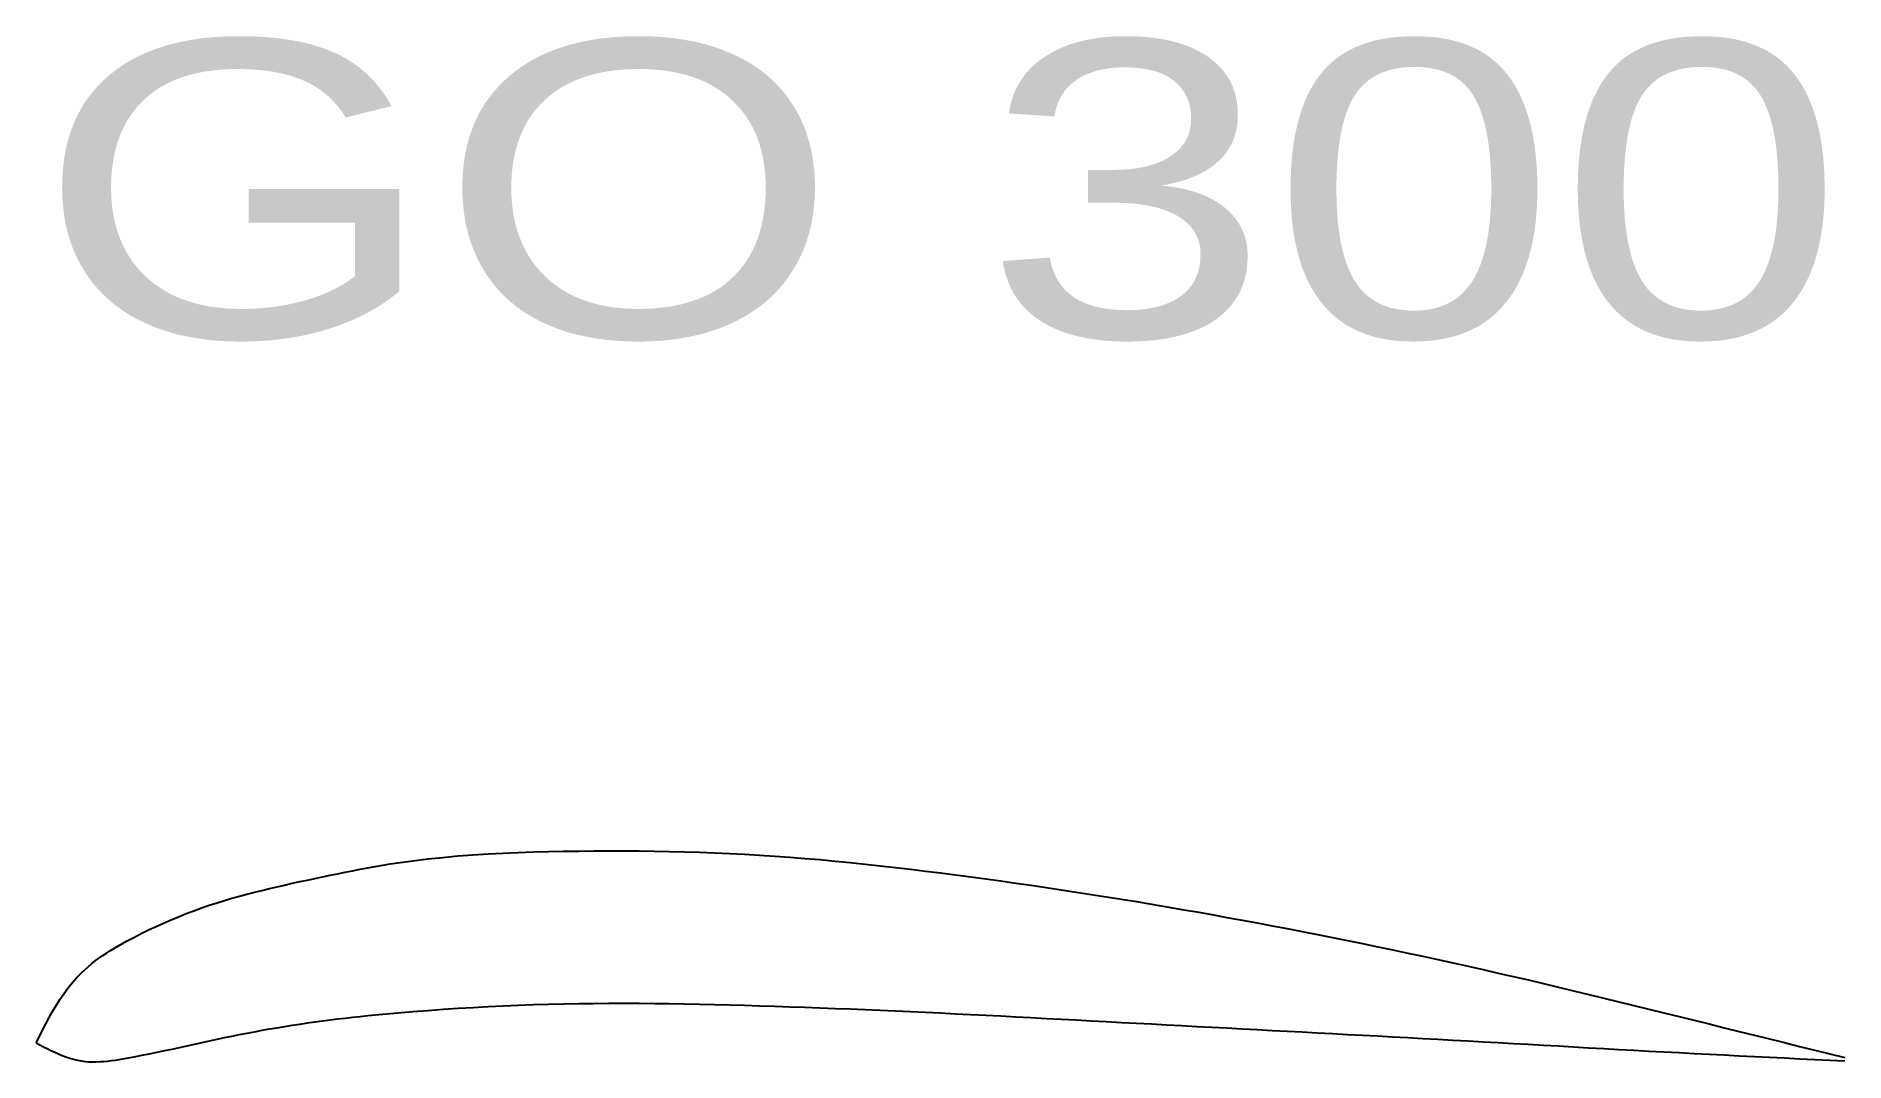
# Model space of a CAD drawing. Extents: x 0.04 to 8.04, y 0.27 to 4.81.
import ezdxf
from ezdxf.enums import TextEntityAlignment as Align

# ---------------------------------------------------------------- set-up
doc = ezdxf.new("R2010")
doc.units = 0
doc.layers.get('0').update_dxf_attribs({"linetype": 'CONTINUOUS'})

msp = doc.modelspace()

# ---------------------------------------------------------------- linework, layer by layer
at = {"color": 3, "linetype": 'CONTINUOUS'}
msp.add_lwpolyline([(0.0404, 0.3552), (0.0546, 0.3833), (0.0688, 0.4113), (0.0833, 0.4391), (0.0981, 0.4666), (0.1133, 0.4938), (0.1291, 0.5204), (0.1455, 0.5465), (0.1626, 0.5719), (0.1805, 0.5965), (0.1994, 0.6203), (0.2193, 0.6431), (0.2404, 0.6648), (0.255, 0.6785), (0.2701, 0.6918), (0.2857, 0.7046), (0.3017, 0.717), (0.3181, 0.729), (0.3349, 0.7406), (0.3519, 0.7519), (0.3692, 0.7628), (0.3868, 0.7735), (0.4045, 0.7839), (0.4224, 0.794), (0.4404, 0.804), (0.4726, 0.8213), (0.5051, 0.838), (0.5378, 0.8541), (0.5706, 0.8697), (0.6037, 0.8847), (0.6369, 0.8991), (0.6704, 0.913), (0.704, 0.9264), (0.7378, 0.9392), (0.7718, 0.9514), (0.806, 0.9632), (0.8404, 0.9744), (0.8731, 0.9845), (0.906, 0.9942), (0.9391, 1.0036), (0.9722, 1.0125), (1.0055, 1.0211), (1.0389, 1.0294), (1.0723, 1.0375), (1.1059, 1.0454), (1.1394, 1.053), (1.173, 1.0605), (1.2067, 1.0679), (1.2403, 1.0752), (1.2736, 1.0823), (1.3068, 1.0894), (1.3401, 1.0963), (1.3733, 1.1032), (1.4066, 1.1099), (1.4399, 1.1164), (1.4732, 1.1228), (1.5066, 1.129), (1.5399, 1.1349), (1.5734, 1.1406), (1.6068, 1.146), (1.6403, 1.1512), (1.7064, 1.1604), (1.7727, 1.1684), (1.839, 1.1754), (1.9056, 1.1814), (1.9722, 1.1865), (2.0389, 1.1908), (2.1057, 1.1943), (2.1726, 1.1971), (2.2395, 1.1993), (2.3064, 1.201), (2.3733, 1.2023), (2.4403, 1.2032), (2.5071, 1.2037), (2.5738, 1.204), (2.6406, 1.2039), (2.7073, 1.2035), (2.774, 1.2028), (2.8407, 1.2016), (2.9073, 1.2), (2.974, 1.1981), (3.0406, 1.1956), (3.1072, 1.1928), (3.1737, 1.1894), (3.2402, 1.1856), (3.3071, 1.1812), (3.3738, 1.1763), (3.4406, 1.171), (3.5073, 1.1652), (3.5741, 1.159), (3.6407, 1.1524), (3.7074, 1.1455), (3.774, 1.1382), (3.8406, 1.1307), (3.9072, 1.1228), (3.9737, 1.1147), (4.0402, 1.1064), (4.107, 1.0978), (4.1738, 1.089), (4.2406, 1.08), (4.3074, 1.0708), (4.3741, 1.0614), (4.4407, 1.0519), (4.5074, 1.0421), (4.574, 1.0321), (4.6406, 1.022), (4.7071, 1.0116), (4.7737, 1.0011), (4.8402, 0.9904), (4.907, 0.9794), (4.9738, 0.9682), (5.0406, 0.9569), (5.1073, 0.9454), (5.174, 0.9337), (5.2407, 0.9219), (5.3073, 0.9098), (5.3739, 0.8976), (5.4405, 0.8852), (5.5071, 0.8727), (5.5736, 0.86), (5.6401, 0.8472), (5.707, 0.8341), (5.7738, 0.8208), (5.8406, 0.8074), (5.9073, 0.7939), (5.9741, 0.7801), (6.0408, 0.7662), (6.1074, 0.7522), (6.174, 0.7379), (6.2406, 0.7235), (6.3071, 0.7089), (6.3736, 0.6941), (6.4401, 0.6792), (6.5069, 0.6639), (6.5737, 0.6485), (6.6404, 0.633), (6.7072, 0.6173), (6.7738, 0.6014), (6.8405, 0.5855), (6.9071, 0.5694), (6.9737, 0.5533), (7.0403, 0.537), (7.1069, 0.5207), (7.1735, 0.5044), (7.24, 0.488), (7.3067, 0.4715), (7.3734, 0.4551), (7.4401, 0.4386), (7.5068, 0.4221), (7.5734, 0.4055), (7.6401, 0.389), (7.7067, 0.3725), (7.7734, 0.3559), (7.84, 0.3393), (7.9067, 0.3228), (7.9733, 0.3062), (8.04, 0.2896)], dxfattribs=at)
at = {"color": 1, "linetype": 'CONTINUOUS'}
msp.add_lwpolyline([(0.0404, 0.3552), (0.0567, 0.3466), (0.073, 0.338), (0.0894, 0.3297), (0.1058, 0.3215), (0.1223, 0.3137), (0.1388, 0.3064), (0.1554, 0.2995), (0.1721, 0.2931), (0.189, 0.2875), (0.206, 0.2825), (0.2231, 0.2784), (0.2404, 0.2752), (0.2566, 0.2731), (0.273, 0.2717), (0.2895, 0.2711), (0.3061, 0.2711), (0.3228, 0.2718), (0.3395, 0.2729), (0.3563, 0.2745), (0.3731, 0.2765), (0.39, 0.2789), (0.4068, 0.2815), (0.4236, 0.2843), (0.4404, 0.2872), (0.4744, 0.2934), (0.5082, 0.2999), (0.5418, 0.3066), (0.5753, 0.3136), (0.6086, 0.3206), (0.6418, 0.3278), (0.675, 0.335), (0.7081, 0.3423), (0.7411, 0.3496), (0.7742, 0.3569), (0.8072, 0.3641), (0.8404, 0.3712), (0.8734, 0.3781), (0.9065, 0.3849), (0.9396, 0.3915), (0.9729, 0.398), (1.0061, 0.4043), (1.0395, 0.4104), (1.0729, 0.4164), (1.1063, 0.4221), (1.1398, 0.4277), (1.1733, 0.4331), (1.2068, 0.4382), (1.2403, 0.4432), (1.2736, 0.4479), (1.3069, 0.4524), (1.3401, 0.4566), (1.3734, 0.4607), (1.4067, 0.4647), (1.4401, 0.4684), (1.4734, 0.472), (1.5068, 0.4755), (1.5401, 0.4788), (1.5735, 0.482), (1.6069, 0.485), (1.6403, 0.488), (1.7068, 0.4936), (1.7734, 0.4987), (1.84, 0.5035), (1.9066, 0.5079), (1.9732, 0.5119), (2.0399, 0.5155), (2.1066, 0.5187), (2.1733, 0.5215), (2.24, 0.5239), (2.3068, 0.526), (2.3735, 0.5276), (2.4403, 0.5288), (2.507, 0.5296), (2.5736, 0.5301), (2.6403, 0.5302), (2.707, 0.5299), (2.7736, 0.5294), (2.8403, 0.5286), (2.907, 0.5275), (2.9736, 0.5262), (3.0403, 0.5247), (3.1069, 0.523), (3.1736, 0.5212), (3.2402, 0.5192), (3.3069, 0.5171), (3.3736, 0.5148), (3.4403, 0.5125), (3.507, 0.5101), (3.5736, 0.5075), (3.6403, 0.5049), (3.707, 0.5022), (3.7736, 0.4993), (3.8403, 0.4964), (3.9069, 0.4934), (3.9736, 0.4903), (4.0402, 0.4872), (4.1069, 0.484), (4.1735, 0.4807), (4.2402, 0.4773), (4.3069, 0.4739), (4.3735, 0.4704), (4.4402, 0.467), (4.5069, 0.4634), (4.5735, 0.4599), (4.6402, 0.4563), (4.7068, 0.4527), (4.7735, 0.4492), (4.8402, 0.4456), (4.9068, 0.442), (4.9735, 0.4385), (5.0401, 0.4349), (5.1068, 0.4314), (5.1735, 0.4279), (5.2401, 0.4243), (5.3068, 0.4208), (5.3735, 0.4173), (5.4401, 0.4138), (5.5068, 0.4102), (5.5735, 0.4067), (5.6401, 0.4032), (5.7068, 0.3997), (5.7735, 0.3961), (5.8401, 0.3926), (5.9068, 0.389), (5.9735, 0.3855), (6.0401, 0.3819), (6.1068, 0.3783), (6.1734, 0.3747), (6.2401, 0.3711), (6.3068, 0.3674), (6.3734, 0.3637), (6.4401, 0.36), (6.5067, 0.3563), (6.5734, 0.3525), (6.6401, 0.3487), (6.7067, 0.3449), (6.7734, 0.3411), (6.84, 0.3373), (6.9067, 0.3336), (6.9734, 0.3298), (7.04, 0.3261), (7.1067, 0.3224), (7.1734, 0.3188), (7.24, 0.3152), (7.3067, 0.3117), (7.3734, 0.3082), (7.44, 0.3047), (7.5067, 0.3014), (7.5733, 0.298), (7.64, 0.2947), (7.7067, 0.2914), (7.7733, 0.2881), (7.84, 0.2849), (7.9067, 0.2816), (7.9733, 0.2784), (8.04, 0.2752)], dxfattribs=at)

# ---------------------------------------------------------------- texts
at = {"color": 7}
msp.add_text('GO 300', height=1.3124, dxfattribs=at).set_placement((0.0404, 3.475), (8.04, 3.475), align=Align.FIT)

doc.saveas('drawing.dxf')
